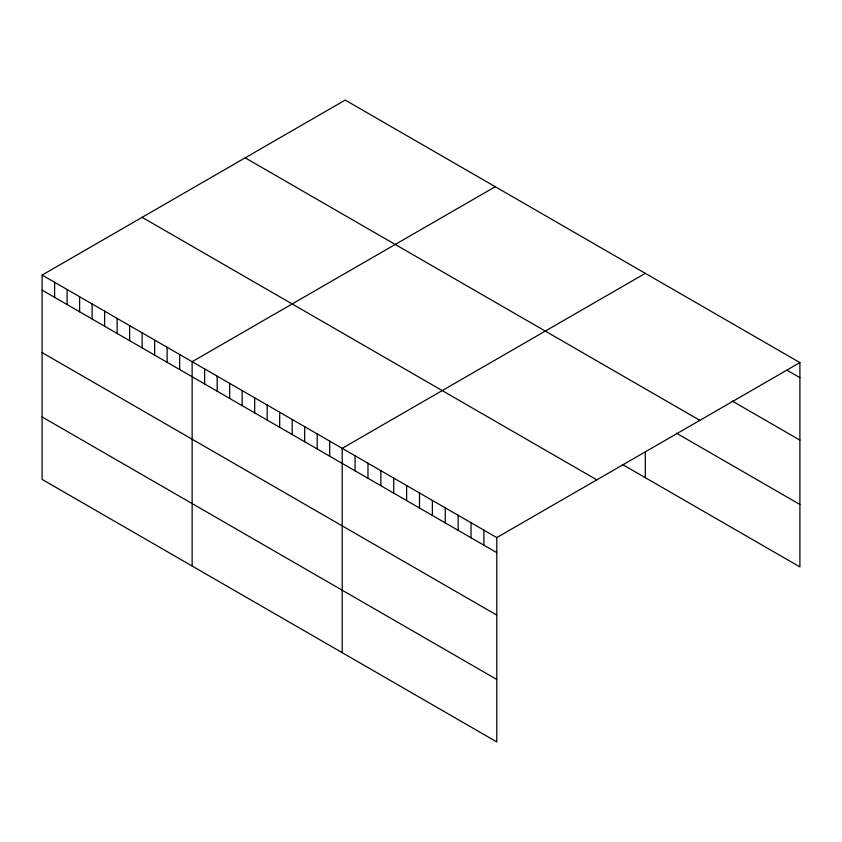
<?xml version="1.0" encoding="UTF-8"?>
<svg xmlns="http://www.w3.org/2000/svg" width="842" height="842" viewBox="0 0 842 842"><rect width="100%" height="100%" fill="white"/><g stroke="black" fill="none" stroke-linecap="round" stroke-linejoin="round"><path stroke-width="1.26" d="M42.1 275.081L496.791 537.596L496.791 741.918L42.1 479.403L42.1 275.081L345.209 100.082L799.9 362.597L799.9 566.919L622.564 464.542M495.254 186.714L192.144 361.702L192.144 566.034M645.309 273.345L342.199 448.333L342.199 652.666M496.791 537.596L799.9 362.597M787.017 370.217L799.9 377.648M732.266 401.066L799.9 440.113M245.18 157.833L699.87 420.347M676.442 433.188L799.9 504.463M142.13 217.331L596.82 479.845M42.1 290.132L496.791 552.647M42.1 352.598L496.791 615.113M42.1 416.948L496.791 679.462M645.309 452.68L645.309 477.667M483.908 530.155L483.908 545.206M471.025 522.714L471.025 537.775M458.143 515.283L458.143 530.334M445.26 507.842L445.26 522.893M432.378 500.401L432.378 515.462M419.495 492.959L419.495 508.021M406.612 485.529L406.612 500.58M393.73 478.088L393.73 493.149M380.847 470.646L380.847 485.708M367.965 463.216L367.965 478.267M355.082 455.775L355.082 470.836M329.696 441.113L329.696 456.175M317.192 433.904L317.192 448.954M304.688 426.683L304.688 441.734M292.185 419.463L292.185 434.514M279.681 412.243L279.681 427.294M267.177 405.023L267.177 420.074M254.673 397.803L254.673 412.864M242.17 390.583L242.17 405.644M229.666 383.363L229.666 398.424M217.162 376.142L217.162 391.204M204.648 368.922L204.648 383.984M179.641 354.493L179.641 369.543M167.137 347.272L167.137 362.323M154.633 340.052L154.633 355.103M142.13 332.832L142.13 347.883M129.626 325.612L129.626 340.663M117.122 318.392L117.122 333.453M104.619 311.172L104.619 326.233M92.115 303.951L92.115 319.013M79.611 296.731L79.611 311.793M67.107 289.511L67.107 304.572M54.604 282.291L54.604 297.352"/></g></svg>
